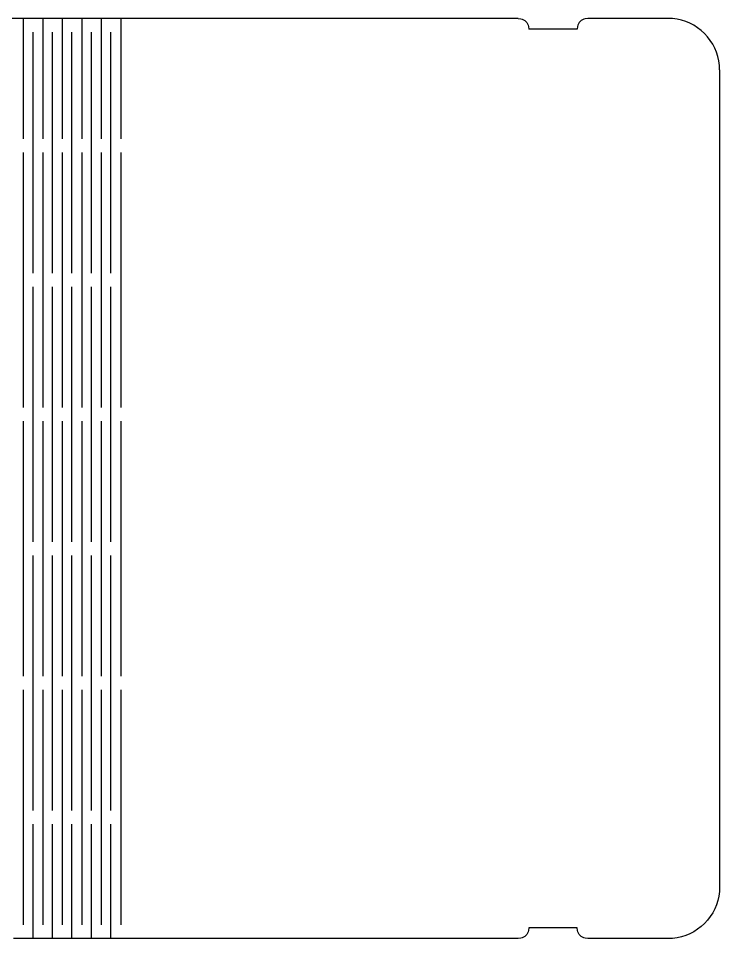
# Model space of a CAD drawing. Extents: x -130 to 130, y -85 to 85.
# Drawn here: x 0 to 129.6, y -85.1 to 85.1 of the extents above; entities that cross this region are included whole.
import ezdxf

# ---------------------------------------------------------------- set-up
doc = ezdxf.new("R2010")
doc.units = 0
doc.layers.get('0').update_dxf_attribs({"linetype": 'CONTINUOUS'})

msp = doc.modelspace()

# ---------------------------------------------------------------- linework, layer by layer
for p, q in [((0.9, 85.09), (-2.7, 85.09)), ((0.9, 85.09), (0.9, 62.8)), ((4.5, 85.09), (0.9, 85.09)), ((18.91, 85.09), (15.31, 85.09)), ((18.91, 85.09), (18.91, 62.8)), ((92.37, 85.09), (18.91, 85.09)), ((4.5, 85.09), (4.5, 62.8)), ((8.1, 85.09), (4.5, 85.09)), ((8.1, 85.09), (8.1, 62.8)), ((11.71, 85.09), (8.1, 85.09)), ((11.71, 85.09), (11.71, 62.8)), ((15.31, 85.09), (11.71, 85.09)), ((15.31, 85.09), (15.31, 62.8)), ((92.37, 85.09), (92.88, 85.02)), ((92.88, 85.02), (93.13, 84.94)), ((93.13, 84.94), (93.37, 84.82)), ((93.37, 84.82), (93.58, 84.68)), ((93.58, 84.68), (93.78, 84.5)), ((93.78, 84.5), (93.95, 84.31)), ((93.95, 84.31), (94.1, 84.09)), ((94.1, 84.09), (94.22, 83.86)), ((94.22, 83.86), (94.3, 83.61)), ((94.3, 83.61), (94.37, 83.09)), ((103.33, 83.61), (103.26, 83.09)), ((103.41, 83.86), (103.33, 83.61)), ((103.53, 84.09), (103.41, 83.86)), ((103.67, 84.31), (103.53, 84.09)), ((103.84, 84.5), (103.67, 84.31)), ((104.04, 84.68), (103.84, 84.5)), ((104.26, 84.82), (104.04, 84.68)), ((104.49, 84.94), (104.26, 84.82)), ((104.74, 85.02), (104.49, 84.94)), ((105.26, 85.09), (104.74, 85.02)), ((120.08, 85.09), (105.26, 85.09)), ((120.91, 85.05), (120.08, 85.09)), ((121.74, 84.95), (120.91, 85.05)), ((122.55, 84.77), (121.74, 84.95)), ((123.34, 84.52), (122.55, 84.77)), ((124.11, 84.2), (123.34, 84.52)), ((124.84, 83.81), (124.11, 84.2)), ((125.55, 83.37), (124.84, 83.81)), ((2.7, 37.96), (2.7, 82.55)), ((6.3, 37.96), (6.3, 82.55)), ((9.9, 37.96), (9.9, 82.55)), ((13.51, 37.96), (13.51, 82.55)), ((17.11, 37.96), (17.11, 82.55)), ((103.26, 83.09), (94.37, 83.09)), ((126.2, 82.86), (125.55, 83.37)), ((126.82, 82.3), (126.2, 82.86)), ((127.38, 81.69), (126.82, 82.3)), ((127.88, 81.03), (127.38, 81.69)), ((128.33, 80.33), (127.88, 81.03)), ((128.71, 79.59), (128.33, 80.33)), ((129.03, 78.82), (128.71, 79.59)), ((129.28, 78.03), (129.03, 78.82)), ((129.46, 77.22), (129.28, 78.03)), ((129.57, 76.4), (129.46, 77.22)), ((129.61, 75.56), (129.57, 76.4)), ((129.61, 75.56), (129.61, -75.56)), ((0.9, 60.26), (0.9, 13.13)), ((4.5, 60.26), (4.5, 13.13)), ((8.1, 60.26), (8.1, 13.13)), ((11.71, 60.26), (11.71, 13.13)), ((15.31, 60.26), (15.31, 13.13)), ((18.91, 60.26), (18.91, 13.13)), ((2.7, -11.71), (2.7, 35.42)), ((6.3, -11.71), (6.3, 35.42)), ((9.9, -11.71), (9.9, 35.42)), ((13.51, -11.71), (13.51, 35.42)), ((17.11, -11.71), (17.11, 35.42)), ((0.9, 10.59), (0.9, -36.55)), ((4.5, 10.59), (4.5, -36.55)), ((8.1, 10.59), (8.1, -36.55)), ((11.71, 10.59), (11.71, -36.55)), ((15.31, 10.59), (15.31, -36.55)), ((18.91, 10.59), (18.91, -36.55)), ((2.7, -61.38), (2.7, -14.25)), ((6.3, -61.38), (6.3, -14.25)), ((9.9, -61.38), (9.9, -14.25)), ((13.51, -61.38), (13.51, -14.25)), ((17.11, -61.38), (17.11, -14.25)), ((0.9, -39.09), (0.9, -82.55)), ((4.5, -39.09), (4.5, -82.55)), ((8.1, -39.09), (8.1, -82.55)), ((11.71, -39.09), (11.71, -82.55)), ((15.31, -39.09), (15.31, -82.55)), ((18.91, -39.09), (18.91, -82.55)), ((2.7, -85.09), (2.7, -63.92)), ((6.3, -85.09), (6.3, -63.92)), ((9.9, -85.09), (9.9, -63.92)), ((13.51, -85.09), (13.51, -63.92)), ((17.11, -85.09), (17.11, -63.92)), ((129.57, -76.4), (129.46, -77.22)), ((129.61, -75.56), (129.57, -76.4)), ((129.28, -78.03), (129.03, -78.82)), ((129.46, -77.22), (129.28, -78.03)), ((128.71, -79.59), (128.33, -80.33)), ((129.03, -78.82), (128.71, -79.59)), ((127.88, -81.03), (127.38, -81.69)), ((128.33, -80.33), (127.88, -81.03)), ((94.37, -83.09), (94.3, -83.61)), ((103.26, -83.09), (94.37, -83.09)), ((103.33, -83.61), (103.26, -83.09)), ((125.55, -83.37), (124.84, -83.81)), ((126.2, -82.86), (125.55, -83.37)), ((126.82, -82.3), (126.2, -82.86)), ((127.38, -81.69), (126.82, -82.3)), ((2.7, -85.09), (-0.9, -85.09)), ((6.3, -85.09), (2.7, -85.09)), ((9.9, -85.09), (6.3, -85.09)), ((13.51, -85.09), (9.9, -85.09)), ((17.11, -85.09), (13.51, -85.09)), ((92.37, -85.09), (17.11, -85.09)), ((92.88, -85.02), (92.37, -85.09)), ((93.13, -84.94), (92.88, -85.02)), ((93.37, -84.82), (93.13, -84.94)), ((93.58, -84.68), (93.37, -84.82)), ((93.78, -84.5), (93.58, -84.68)), ((93.95, -84.31), (93.78, -84.5)), ((94.1, -84.09), (93.95, -84.31)), ((94.22, -83.86), (94.1, -84.09)), ((94.3, -83.61), (94.22, -83.86)), ((103.41, -83.86), (103.33, -83.61)), ((103.53, -84.09), (103.41, -83.86)), ((103.67, -84.31), (103.53, -84.09)), ((103.84, -84.5), (103.67, -84.31)), ((104.04, -84.68), (103.84, -84.5)), ((104.26, -84.82), (104.04, -84.68)), ((104.49, -84.94), (104.26, -84.82)), ((104.74, -85.02), (104.49, -84.94)), ((105.26, -85.09), (104.74, -85.02)), ((120.08, -85.09), (105.26, -85.09)), ((120.91, -85.05), (120.08, -85.09)), ((121.74, -84.95), (120.91, -85.05)), ((122.55, -84.77), (121.74, -84.95)), ((123.34, -84.52), (122.55, -84.77)), ((124.11, -84.2), (123.34, -84.52)), ((124.84, -83.81), (124.11, -84.2))]:
    msp.add_line(p, q)

doc.saveas('drawing.dxf')
